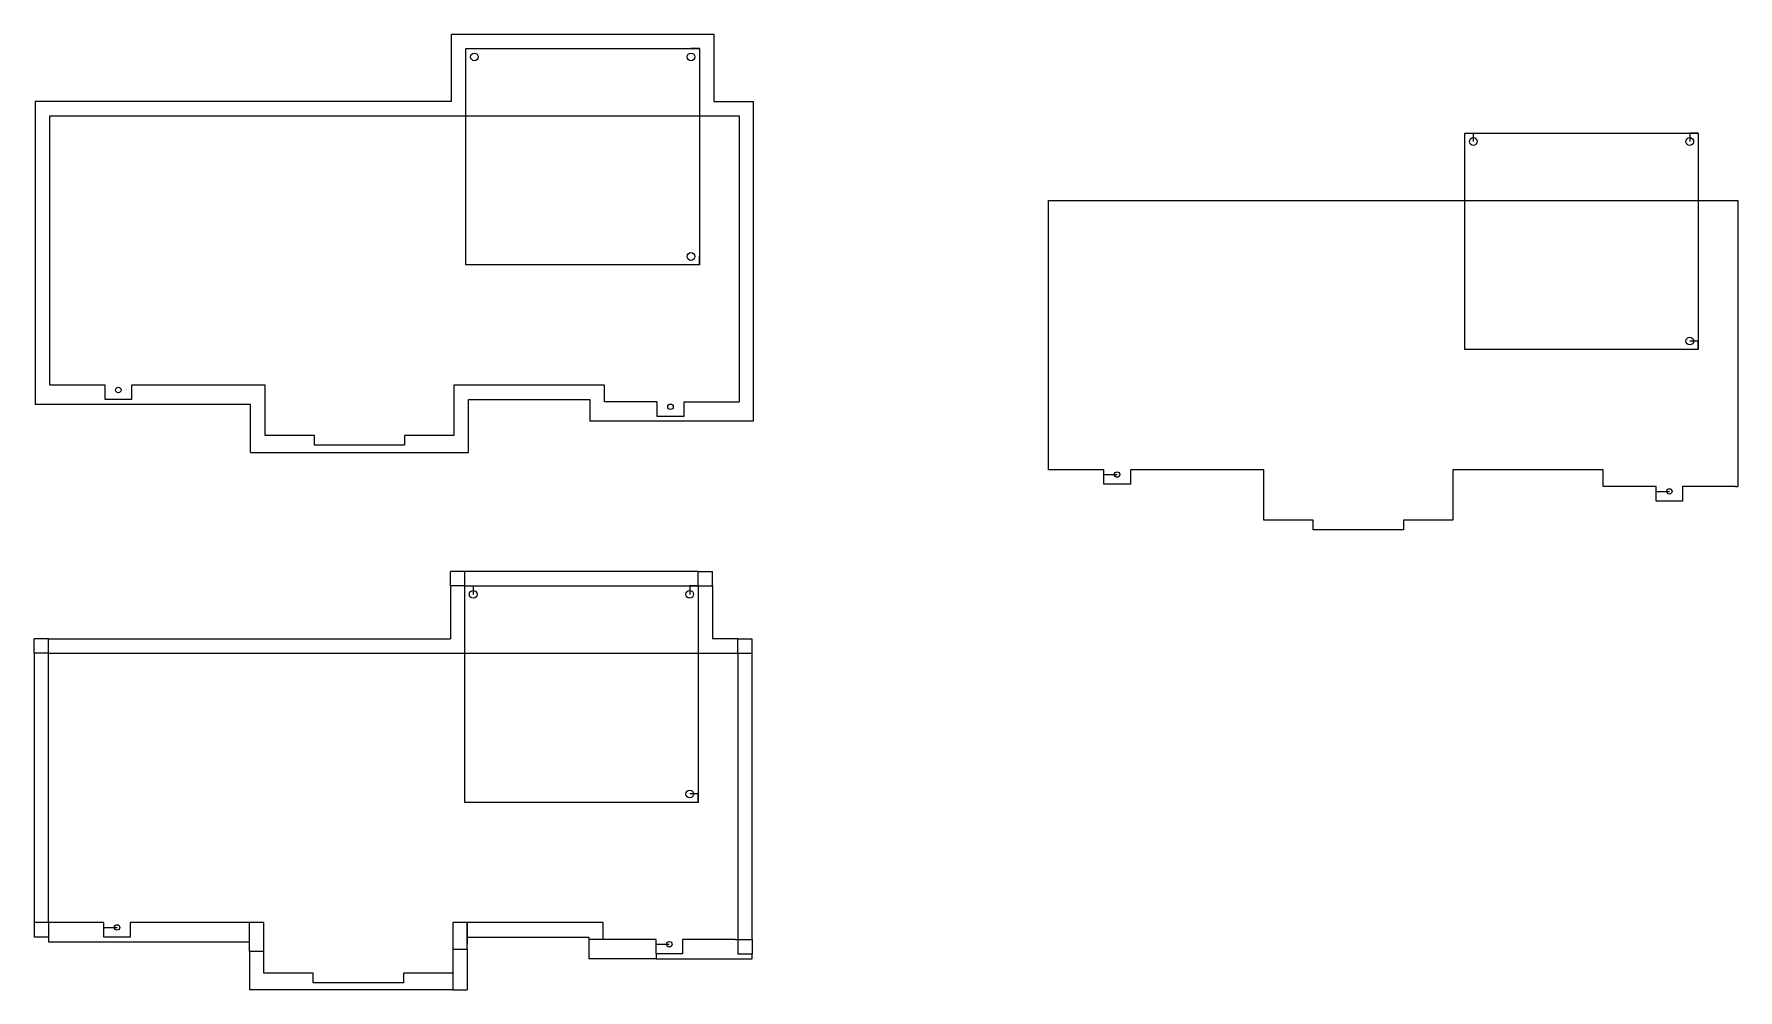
# Model space of a CAD drawing. Header units: inches. Extents: x -382 to 326, y -176 to 221.
import ezdxf

# ---------------------------------------------------------------- set-up
doc = ezdxf.new("R2010")
doc.units = ezdxf.units.IN
doc.header["$MEASUREMENT"] = 0

msp = doc.modelspace()

# ---------------------------------------------------------------- linework, layer by layer
for p, q in [((-209, 193), (-209, 221)), ((-209, 221), (-100, 221)), ((-100, 221), (-100, 193)), ((-203, 215), (-106, 215)), ((-203, 125), (-203, 215)), ((-203, 215), (-199.5, 215)), ((-106, 215), (-109.5, 215)), ((-106, 215), (-106, 125)), ((-209, 193), (-382, 193)), ((-382, 193), (-382, 67)), ((-100, 193), (-83.5, 193)), ((-83.5, 60), (-83.5, 193)), ((-376, 75), (-376, 187)), ((-376, 187), (-89.5, 187)), ((-89.5, 187), (-89.5, 68)), ((-89.5, 187), (-89.5, 68)), ((212.12, 179.82), (309.12, 179.82)), ((212.12, 89.82), (212.12, 179.82)), ((212.12, 179.82), (215.62, 179.82)), ((215.62, 179.82), (215.62, 176.32)), ((309.12, 179.82), (305.62, 179.82)), ((305.62, 179.82), (305.62, 176.32)), ((309.12, 179.82), (309.12, 89.82)), ((39.12, 39.82), (39.12, 151.82)), ((39.12, 151.82), (325.62, 151.82)), ((325.62, 151.82), (325.62, 32.82)), ((325.62, 151.82), (325.62, 32.82)), ((-106, 125), (-106, 128.5)), ((-106, 125), (-203, 125)), ((309.12, 93.32), (305.62, 93.32)), ((309.12, 89.82), (309.12, 93.32)), ((309.12, 89.82), (212.12, 89.82)), ((-353, 75), (-376, 75)), ((-353, 69), (-353, 75)), ((-286.5, 75), (-342, 75)), ((-342, 75), (-342, 69)), ((-286.5, 54), (-286.5, 75)), ((-145.5, 75), (-208, 75)), ((-208, 75), (-208, 54)), ((-145.5, 68), (-145.5, 75)), ((-292.5, 67), (-382, 67)), ((-342, 69), (-353, 69)), ((-292.5, 47), (-292.5, 67)), ((-202, 69), (-151.5, 69)), ((-202, 47), (-202, 69)), ((-151.5, 69), (-151.5, 60)), ((-123.5, 68), (-145.5, 68)), ((-123.5, 62), (-123.5, 68)), ((-112.5, 68), (-112.5, 62)), ((-112.5, 68), (-89.5, 68)), ((-83.5, 60), (-151.5, 60)), ((-112.5, 62), (-123.5, 62)), ((-266, 54), (-286.5, 54)), ((-266, 50), (-266, 54)), ((-228.5, 50), (-266, 50)), ((-208, 54), (-228.5, 54)), ((-228.5, 54), (-228.5, 50)), ((-292.5, 47), (-202, 47)), ((62.12, 39.82), (39.12, 39.82)), ((62.12, 33.82), (62.12, 39.82)), ((62.12, 33.82), (62.12, 37.82)), ((62.12, 37.82), (67.62, 37.82)), ((128.62, 39.82), (73.12, 39.82)), ((73.12, 39.82), (73.12, 33.82)), ((128.62, 18.82), (128.62, 39.82)), ((269.62, 39.82), (207.12, 39.82)), ((207.12, 39.82), (207.12, 18.82)), ((269.62, 32.82), (269.62, 39.82)), ((73.12, 33.82), (62.12, 33.82)), ((291.62, 32.82), (269.62, 32.82)), ((291.62, 26.82), (291.62, 32.82)), ((291.62, 26.82), (291.62, 30.82)), ((291.62, 30.82), (297.12, 30.82)), ((324.62, 32.82), (302.62, 32.82)), ((302.62, 32.82), (302.62, 26.82)), ((324.62, 32.82), (325.62, 32.82)), ((302.62, 26.82), (291.62, 26.82)), ((149.12, 18.82), (128.62, 18.82)), ((149.12, 14.82), (149.12, 18.82)), ((186.62, 14.82), (149.12, 14.82)), ((207.12, 18.82), (186.62, 18.82)), ((186.62, 18.82), (186.62, 14.82)), ((-209.5, -8.5), (-209.5, -2.5)), ((-203.5, -2.5), (-209.5, -2.5)), ((-203.5, -8.5), (-203.5, -2.5)), ((-106.5, -2.5), (-203.5, -2.5)), ((-106.5, -8.5), (-106.5, -2.5)), ((-106.5, -2.5), (-100.5, -2.5)), ((-100.5, -8.5), (-100.5, -2.5)), ((-203.5, -8.5), (-209.5, -8.5)), ((-209.5, -8.5), (-209.5, -30.5)), ((-203.5, -8.5), (-106.5, -8.5)), ((-203.5, -98.5), (-203.5, -8.5)), ((-203.5, -8.5), (-200, -8.5)), ((-200, -8.5), (-200, -12)), ((-106.5, -8.5), (-110, -8.5)), ((-110, -8.5), (-110, -12)), ((-106.5, -8.5), (-106.5, -98.5)), ((-106.5, -8.5), (-100.5, -8.5)), ((-100.5, -8.5), (-100.5, -30.5)), ((-382.5, -36.5), (-382.5, -30.5)), ((-376.5, -30.5), (-382.5, -30.5)), ((-376.5, -36.5), (-376.5, -30.5)), ((-376.5, -30.5), (-209.5, -30.5)), ((-90, -30.5), (-100.5, -30.5)), ((-90, -36.5), (-90, -30.5)), ((-90, -30.5), (-84, -30.5)), ((-84, -36.5), (-84, -30.5)), ((-376.5, -36.5), (-382.5, -36.5)), ((-382.5, -36.5), (-382.5, -148.5)), ((-376.5, -148.5), (-376.5, -36.5)), ((-376.5, -36.5), (-90, -36.5)), ((-90, -36.5), (-90, -155.5)), ((-90, -36.5), (-90, -155.5)), ((-90, -36.5), (-84, -36.5)), ((-84, -155.5), (-84, -36.5)), ((-106.5, -98.5), (-203.5, -98.5)), ((-106.5, -95), (-110, -95)), ((-106.5, -98.5), (-106.5, -95)), ((-376.5, -148.5), (-382.5, -148.5)), ((-382.5, -148.5), (-382.5, -154.5)), ((-353.5, -148.5), (-376.5, -148.5)), ((-376.5, -148.5), (-376.5, -154.5)), ((-353.5, -154.5), (-353.5, -148.5)), ((-287, -148.5), (-342.5, -148.5)), ((-342.5, -148.5), (-342.5, -154.5)), ((-293, -160.5), (-293, -148.5)), ((-287, -169.5), (-287, -148.5)), ((-146, -148.5), (-208.5, -148.5)), ((-208.5, -148.5), (-208.5, -169.5)), ((-208.5, -148.5), (-208.5, -159.5)), ((-202.5, -159.5), (-202.5, -148.5)), ((-202.5, -148.5), (-202.5, -157.5)), ((-202.5, -148.5), (-202.5, -154.5)), ((-146, -155.5), (-146, -148.5)), ((-376.5, -154.5), (-382.5, -154.5)), ((-376.5, -154.5), (-376.5, -156.5)), ((-353.5, -154.5), (-353.5, -150.5)), ((-353.5, -150.5), (-348, -150.5)), ((-342.5, -154.5), (-353.5, -154.5)), ((-202.5, -154.5), (-152, -154.5)), ((-152, -154.5), (-152, -163.5)), ((-146, -155.5), (-152, -155.5)), ((-124, -155.5), (-146, -155.5)), ((-124, -161.5), (-124, -155.5)), ((-91, -155.5), (-113, -155.5)), ((-113, -155.5), (-113, -161.5)), ((-91, -155.5), (-90, -155.5)), ((-90, -155.5), (-84, -155.5)), ((-90, -155.5), (-90, -161.5)), ((-84, -155.5), (-84, -161.5)), ((-376.5, -156.5), (-293, -156.5)), ((-287, -160.5), (-293, -160.5)), ((-293, -160.5), (-293, -176.5)), ((-208.5, -159.5), (-202.5, -159.5)), ((-202.5, -159.5), (-202.5, -176.5)), ((-124, -161.5), (-124, -157.5)), ((-124, -157.5), (-118.5, -157.5)), ((-113, -161.5), (-124, -161.5)), ((-124, -161.5), (-124, -163.5)), ((-90, -161.5), (-84, -161.5)), ((-84, -163.5), (-84, -161.5)), ((-266.5, -169.5), (-287, -169.5)), ((-266.5, -173.5), (-266.5, -169.5)), ((-208.5, -169.5), (-229, -169.5)), ((-229, -169.5), (-229, -173.5)), ((-208.5, -169.5), (-208.5, -175.5)), ((-124, -163.5), (-152, -163.5)), ((-124, -163.5), (-84, -163.5)), ((-208.5, -176.5), (-293, -176.5)), ((-229, -173.5), (-266.5, -173.5)), ((-208.5, -175.5), (-208.5, -176.5)), ((-208.5, -176.5), (-202.5, -176.5))]:
    msp.add_line(p, q)
for centre, radius in [((-199.5, 211.5), 1.6), ((-109.5, 211.5), 1.6), ((215.62, 176.32), 1.6), ((305.62, 176.32), 1.6), ((-109.5, 128.5), 1.6), ((305.62, 93.32), 1.6), ((-347.5, 73), 1.13), ((-118, 66), 1.13), ((67.62, 37.82), 1.13), ((297.12, 30.82), 1.13), ((-200, -12), 1.6), ((-110, -12), 1.6), ((-110, -95), 1.6), ((-348, -150.5), 1.13), ((-118.5, -157.5), 1.13)]:
    msp.add_circle(centre, radius)

doc.saveas('drawing.dxf')
